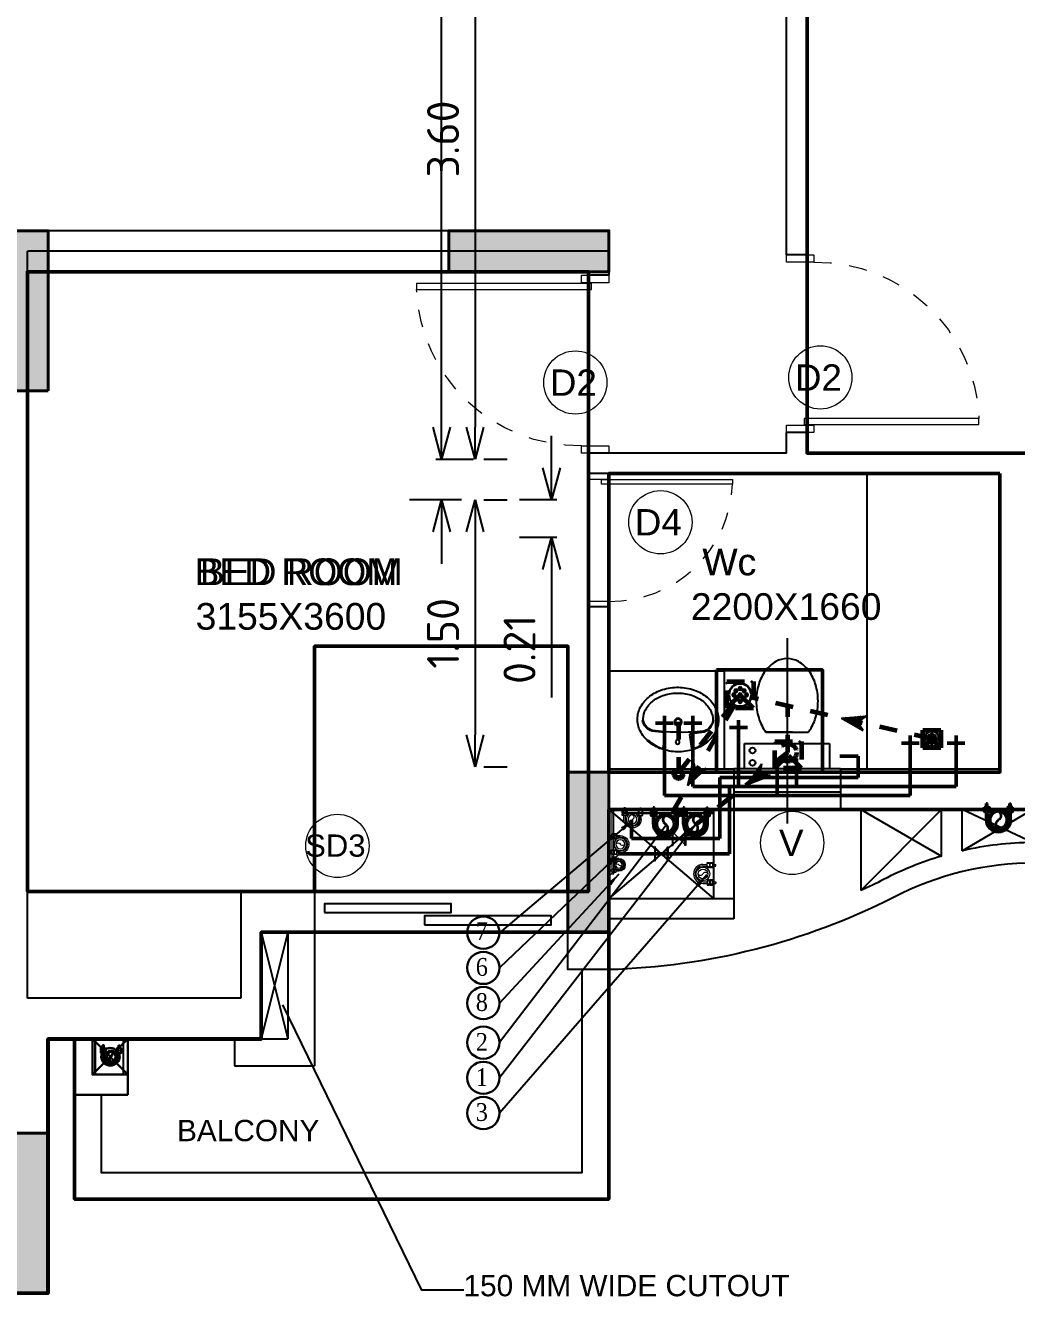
# Model space of a CAD drawing. Header units: inches. Extents: x 0 to 429, y 0 to 146.
# Drawn here: x 191.79 to 197.36, y 98.09 to 105.24 of the extents above; entities that cross this region are included whole.
import ezdxf
from ezdxf.enums import TextEntityAlignment as Align

# ---------------------------------------------------------------- set-up
doc = ezdxf.new("R2010")
doc.units = ezdxf.units.IN
doc.header["$MEASUREMENT"] = 0
doc.linetypes.add('Xr-4BHK-A-B-Ground-Sub$0$HIDDEN', pattern=[0.375, 0.25, -0.125])
doc.layers.get('DEFPOINTS').update_dxf_attribs({"lineweight": 18})
for name, color, linetype, lineweight in [('FLOOR-GROUND', 7, 'Continuous', 50), ('XR-4BHK-A-B-GROUND-SUB$0$1PL-SHAFT-PIPE-TEXT-50', 213, 'Continuous', 30), ('XR-4BHK-A-B-GROUND-SUB$0$CUTOUT', 6, 'Continuous', 30), ('XR-4BHK-A-B-GROUND-SUB$0$DOOR', 34, 'Continuous', 20), ('XR-4BHK-A-B-GROUND-SUB$0$PIPE', 30, 'Continuous', 30), ('XR-4BHK-A-B-GROUND-SUB$0$TOWER-COL', 1, 'Continuous', 40), ('XR-4BHK-A-B-GROUND-SUB$0$TOWER-COL-HATCH', 9, 'Continuous', 5), ('XR-4BHK-A-B-GROUND-SUB$0$WALL', 7, 'Continuous', 30)]:
    doc.layers.add(name, color=color, linetype=linetype, lineweight=lineweight)
doc.layers.add('XR-4BHK-A-B-GROUND-SUB$0$1PL-SHAFT-PIPE', color=7, linetype='Continuous')
doc.layers.add('XR-4BHK-A-B-GROUND-SUB$0$ELE', color=4, linetype='Continuous')
for name, color, linetype, lineweight, true_color in [('XR-4BHK-A-B-GROUND-SUB$0$SEWERARE LINE', 7, 'Continuous', 35, 0xca2d12), ('XR-4BHK-A-B-GROUND-SUB$0$STROM WATER', 7, 'Continuous', 25, 0x00001a), ('XR-4BHK-A-B-GROUND-SUB$0$WATER SUPPLAY', 7, 'Continuous', 0, 0x00f000)]:
    doc.layers.add(name, color=color, linetype=linetype, lineweight=lineweight, true_color=true_color)
doc.styles.add('Sanvi Common', font='isocpeur.ttf')
doc.styles.add('Xr-4BHK-A-B-Ground-Sub$0$$0$DIM', font='arial.ttf', dxfattribs={"height": 4})
doc.styles.add('Xr-4BHK-A-B-Ground-Sub$0$$1$Standard', font='arial.ttf')
doc.styles.add('Xr-4BHK-A-B-Ground-Sub$0$DIM', font='arial.ttf')
doc.styles.add('Xr-4BHK-A-B-Ground-Sub$0$Standard', font='ARIALN.TTF')
doc.styles.add('Xr-4BHK-A-B-Ground-Sub$0$TIMES-ROMAN', font='times.ttf', dxfattribs={"width": 0.9})
doc.styles.add('Xr-4BHK-A-B-Typical-Sub$0$DIM', font='arial.ttf')
doc.dimstyles.new('Sanvi Common', dxfattribs={"dimtxt": 0.18, "dimasz": 0.18, "dimexe": 0.18, "dimexo": 0.0625, "dimgap": 0.09, "dimtad": 1, "dimzin": 0, "dimdsep": 46, "dimtxsty": 'Sanvi Common', "dimblk": 'OPEN30', "dimcen": 0.09, "dimclrd": 68, "dimclre": 68, "dimclrt": 40, "dimadec": 0, "dimazin": 0, "dimtfac": 1, "dimtofl": 0, "dimtmove": 0, "dimatfit": 3, "dimldrblk": 'OPEN30', "dimfxl": 1, "dimtolj": 1, "dimtzin": 0, "dimarcsym": 0})
doc.dimstyles.new('Xr-4BHK-A-B-Ground-Sub$0$DIM 75', dxfattribs={"dimtxt": 75, "dimasz": 75, "dimexe": 0.18, "dimexo": 0.0625, "dimgap": 0.09, "dimtad": 0, "dimtih": 1, "dimtoh": 1, "dimdec": 0, "dimzin": 0, "dimdsep": 46, "dimtxsty": 'Xr-4BHK-A-B-Ground-Sub$0$Standard', "dimcen": 0.09, "dimclrd": 256, "dimclre": 256, "dimclrt": 256, "dimadec": 0, "dimazin": 0, "dimtfac": 1, "dimtdec": 0, "dimtofl": 0, "dimtmove": 0, "dimatfit": 3, "dimfxl": 1, "dimtolj": 1, "dimtzin": 0, "dimarcsym": 0})

# ---------------------------------------------------------------- blocks, each defined once
blk = doc.blocks.new('Xr-4BHK-A-B-Ground-Sub$0$basin6')
blk.add_lwpolyline([(285.3, -227.3, 0.120605), (264.9, -143.3, 0.10507), (202.2, -66.9, 0.088649), (112.5, -18.2, 0.079738), (0.8, 0, 0.079738), (-111, -17.7, 0.088649), (-200.9, -65.9, 0.10507), (-264, -142.1, 0.120605), (-284.7, -226.1, 0.120605), (-264.3, -310.1, 0.10507), (-201.6, -386.5, 0.088649), (-112, -435.2, 0.079738), (-0.2, -453.4, 0.079738), (111.6, -435.7, 0.088649), (201.5, -387.5, 0.10507), (264.5, -311.3, 0.120605)], format="xyb", close=True)
for points in [[(-209.7, -80, -0.016805), (-197.8, -69.9, -0.092161), (-106, -21.4, -0.435128), (-99.7, -24.7), (-85.2, -123.6, -0.44775), (-92.4, -133.7, 0.015365), (-179.5, -141.3, 0.272514), (-249.3, -215.6, 0.272514)], [(210.3, -80, 0.016805), (198.4, -69.9, 0.092161), (106.6, -21.4, 0.435128), (100.3, -24.7), (85.8, -123.6, 0.396344), (97.2, -134.7, -0.011856), (170.2, -140.3, -0.340407), (250.3, -226.8)], [(-244.4, -216.7, 0.017243), (-244.7, -226.1, 0.120605), (-228.8, -291.7, 0.10507), (-176.6, -355.3, 0.088649), (-99.4, -397.2, 0.079738), (-0.1, -413.4, 0.079738), (99.2, -397.7, 0.088649), (176.6, -356.1, 0.10507), (229.1, -292.7, 0.120605), (245.3, -227.3, 0.120605)]]:
    blk.add_lwpolyline(points, format="xyb")
for centre, radius in [((0.3, -69.2), 14.5), ((1.4, -209.2), 26.4), ((1.4, -209.2), 21)]:
    blk.add_circle(centre, radius)
for centre, radius, start, end in [((-151.3, -237.7), 95.4, 106.29531, 167.27029), ((-3.5, -1750.2), 1613.5, 84.2769, 96.21233), ((155.4, -234.9), 90.2, 4.87746, 88.71858)]:
    blk.add_arc(centre, radius, start, end)
blk = doc.blocks.new('Xr-4BHK-A-B-Ground-Sub$0$1111')
for p, q in [((-6719.3, 24832.2), (-6719.3, 24832.2)), ((-6770.3, 24610.7), (-7008.8, 24610.7)), ((-6918.9, 24610.7), (-6770.3, 24610.7)), ((-7128.5, 24545.5), (-7128.5, 24404.3)), ((-6650.6, 24545.5), (-7128.5, 24545.5)), ((-6650.6, 24404.3), (-6650.6, 24545.5)), ((-7128.5, 24404.3), (-6650.6, 24404.3)), ((-6849.6, 24404.3), (-6849.6, 24404.3)), ((-6703, 24404.3), (-6703, 24404.3))]:
    blk.add_line(p, q)
at = {"extrusion": (0, 0, -1)}
for centre, major_axis, ratio, start_param, end_param in [((-6889.6, 24895.3), (90.6, 90.6), 1, -1.303122, -0.785398), ((-6889.6, 24895.3), (-90.6, 90.6), 1, 0.785398, 1.303122), ((-6811.4, 24807.2), (175.8, 175.8), 1, 4.219591, 4.555787), ((-6859.2, 24842), (-134, 134), 1, 6.126583, 6.550859), ((-6919.9, 24842), (134, 134), 1, -0.267674, 0.156602), ((-6967.7, 24807.2), (-175.8, 175.8), 1, 1.727398, 2.063595), ((-6735.9, 24784.5), (231.5, 231.5), 1, 3.926991, 4.219591), ((-7043.2, 24784.5), (231.5, 231.5), 1, 0.492798, 0.785398), ((-6735.9, 24784.5), (-231.5, 231.5), 1, 5.205187, 5.497787), ((-7043.2, 24784.5), (231.5, 231.5), 1, 0.785398, 1.077998), ((-6811.4, 24761.7), (-175.8, 175.8), 1, 4.868991, 5.205187), ((-6967.7, 24761.7), (-231.2, 91.4), 0.988951, 3.056609, 3.421062), ((-6859.2, 24726.9), (-134, 134), 1, 4.837165, 4.868991), ((-6694.7, 24507), (-11.5, 11.5), 1, 3.141593, 9.424778), ((-6694.7, 24437.2), (11.5, 11.5), 1, 1.570796326805002, 7.853981633984588)]:
    blk.add_ellipse(centre, major_axis=major_axis, ratio=ratio, start_param=start_param, end_param=end_param, dxfattribs=at)
blk = doc.blocks.new('Xr-4BHK-A-B-Ground-Sub$0$d-750')
at = {"layer": 'XR-4BHK-A-B-GROUND-SUB$0$DOOR'}
for p, q in [((0, 718.7), (0, 750)), ((0, 750), (115, 750)), ((115, 718.7), (0, 718.7)), ((115, 750), (115, 718.7)), ((0, 0), (0, 31.2)), ((0, 31.2), (115, 31.2)), ((115, 31.2), (115, 0)), ((115, 0), (0, 0))]:
    blk.add_line(p, q, dxfattribs=at)
blk.add_lwpolyline([(73.9, 34.2), (811.3, 34.2), (811.3, 59.2), (73.9, 59.2)], close=True, dxfattribs=at)
at = {"layer": 'XR-4BHK-A-B-GROUND-SUB$0$DOOR', "color": 8, "linetype": 'Xr-4BHK-A-B-Ground-Sub$0$HIDDEN', "extrusion": (0, 0, -1)}
blk.add_ellipse((125, 31.2), major_axis=(218.4, 652.1), ratio=0.99874, start_param=-0.33813, end_param=1.207251, dxfattribs=at)
blk = doc.blocks.new('Xr-4BHK-A-B-Ground-Sub$0$RWP')
at = {"layer": 'XR-4BHK-A-B-GROUND-SUB$0$CUTOUT'}
for p, q in [((0, 200), (200, 0)), ((200, 200), (0, 0))]:
    blk.add_line(p, q, dxfattribs=at)
blk.add_lwpolyline([(0, 0), (200, 0), (200, 200), (0, 200)], close=True, dxfattribs=at)
at = {"layer": 'XR-4BHK-A-B-GROUND-SUB$0$ELE'}
for p, q in [((0, 200), (0, 0)), ((25, 200), (25, 0))]:
    blk.add_line(p, q, dxfattribs=at)
at = {"layer": 'XR-4BHK-A-B-GROUND-SUB$0$PIPE'}
blk.add_circle((100, 100), 50, dxfattribs=at)
at = {"layer": 'XR-4BHK-A-B-GROUND-SUB$0$WALL'}
for p, q in [((0, 315), (300.3, 315)), ((0, 200), (0, 315)), ((300.3, 0), (300.3, 315)), ((0, 200), (185.3, 200)), ((185.3, 0), (185.3, 200))]:
    blk.add_line(p, q, dxfattribs=at)
blk = doc.blocks.new('Xr-4BHK-A-B-Ground-Sub$0$REV.CO.')
at = {"layer": 'XR-4BHK-A-B-GROUND-SUB$0$TOWER-COL-HATCH'}
for points in [[(451646.1, 19799.7), (451416.1, 19799.7), (451416.1, 20700.2), (451646.1, 20700.2)], [(454801.1, 18669.7), (454571.1, 18669.7), (454571.1, 17769.2), (454801.1, 17769.2)], [(451646.1, 14725.2), (451416.1, 14725.2), (451416.1, 15625.7), (451646.1, 15625.7)], [(454801.1, 14955.2), (454801.1, 14725.2), (453900.6, 14725.2), (453900.6, 14955.2)]]:
    blk.add_hatch(color=256, dxfattribs=at).paths.add_polyline_path(points)
at = {"layer": 'XR-4BHK-A-B-GROUND-SUB$0$TOWER-COL'}
for points in [[(451646.1, 20700.2), (451416.1, 20700.2), (451416.1, 19799.7), (451646.1, 19799.7)], [(454801.1, 18669.7), (454571.1, 18669.7), (454571.1, 17769.2), (454801.1, 17769.2)], [(451646.1, 15625.7), (451416.1, 15625.7), (451416.1, 14725.2), (451646.1, 14725.2)], [(453900.6, 14955.2), (453900.6, 14725.2), (454801.1, 14725.2), (454801.1, 14955.2)]]:
    blk.add_lwpolyline(points, close=True, dxfattribs=at)
blk = doc.blocks.new('Xr-4BHK-A-B-Ground-Sub$0$$0$DOOR NO')
at = {"lineweight": 0}
blk.add_circle((0, 0), 10, dxfattribs=at)
at = {"style": 'Xr-4BHK-A-B-Ground-Sub$0$$0$DIM'}
blk.add_attdef('X1', text='', height=9, dxfattribs=at).set_placement((0, 0), align=Align.MIDDLE_CENTER)
blk = doc.blocks.new('_Open30')
at = {"color": 0, "linetype": 'ByBlock', "lineweight": -2}
for p, q in [((-1, 0.268), (0, 0)), ((0, 0), (-1, -0.268)), ((0, 0), (-1, 0))]:
    blk.add_line(p, q, dxfattribs=at)
blk = doc.blocks.new('*D129')
at = {"color": 68, "lineweight": -2, "transparency": 16777216}
for p, q in [((194.3665, 106.4015), (194.4975, 106.4015)), ((194.3175, 106.2215), (194.3175, 102.9815)), ((194.3665, 102.8015), (194.4975, 102.8015))]:
    blk.add_line(p, q, dxfattribs=at)
at = {"layer": 'DEFPOINTS', "color": 0, "transparency": 16777216}
for p in [(194.304, 106.4015), (194.304, 102.8015), (194.3175, 102.8015)]:
    blk.add_point(p, dxfattribs=at)
at = {"color": 68, "lineweight": -2, "transparency": 16777216, "xscale": 0.18, "yscale": 0.18, "zscale": 0.18}
for p, rotation in [((194.3175, 106.4015), 90), ((194.3175, 102.8015), 270)]:
    blk.add_blockref('_Open30', p, dxfattribs=dict(at, rotation=rotation))
at = {"color": 40, "transparency": 16777216, "insert": (194.1375, 104.6015), "char_height": 0.18, "attachment_point": 5, "rotation": 90, "style": 'Sanvi Common'}
blk.add_mtext('\\A1;3.60', dxfattribs=at)
blk = doc.blocks.new('*D130')
at = {"color": 68, "lineweight": -2, "transparency": 16777216}
for p, q in [((194.1295, 102.9815), (194.1295, 106.3295)), ((194.0977, 102.8015), (194.3095, 102.8015)), ((194.2415, 102.5715), (193.9495, 102.5715)), ((194.1295, 102.3915), (194.1295, 102.2115))]:
    blk.add_line(p, q, dxfattribs=at)
at = {"layer": 'DEFPOINTS', "color": 0, "transparency": 16777216}
for p in [(194.0352, 102.8015), (194.1295, 102.5715), (194.304, 102.5715)]:
    blk.add_point(p, dxfattribs=at)
at = {"color": 68, "lineweight": -2, "transparency": 16777216, "xscale": 0.18, "yscale": 0.18, "zscale": 0.18}
for p, rotation in [((194.1295, 102.8015), 270), ((194.1295, 102.5715), 90)]:
    blk.add_blockref('_Open30', p, dxfattribs=dict(at, rotation=rotation))
at = {"color": 40, "transparency": 16777216, "insert": (193.9495, 106.0415), "char_height": 0.18, "attachment_point": 5, "rotation": 90, "style": 'Sanvi Common'}
blk.add_mtext('\\A1;0.23', dxfattribs=at)
blk = doc.blocks.new('*D131')
at = {"color": 68, "lineweight": -2, "transparency": 16777216}
for p, q in [((194.3665, 102.5715), (194.4975, 102.5715)), ((194.3175, 102.3915), (194.3175, 101.2514)), ((194.3665, 101.0714), (194.4975, 101.0714))]:
    blk.add_line(p, q, dxfattribs=at)
at = {"layer": 'DEFPOINTS', "color": 0, "transparency": 16777216}
for p in [(194.304, 102.5715), (194.304, 101.0714), (194.3175, 101.0714)]:
    blk.add_point(p, dxfattribs=at)
at = {"color": 68, "lineweight": -2, "transparency": 16777216, "xscale": 0.18, "yscale": 0.18, "zscale": 0.18}
for p, rotation in [((194.3175, 102.5715), 90), ((194.3175, 101.0714), 270)]:
    blk.add_blockref('_Open30', p, dxfattribs=dict(at, rotation=rotation))
at = {"color": 40, "transparency": 16777216, "insert": (194.1375, 101.8214), "char_height": 0.18, "attachment_point": 5, "rotation": 90, "style": 'Sanvi Common'}
blk.add_mtext('\\A1;1.50', dxfattribs=at)
blk = doc.blocks.new('*D68')
at = {"color": 68, "lineweight": -2, "transparency": 16777216}
for p, q in [((194.7475, 102.752), (194.7475, 102.932)), ((194.7778, 102.572), (194.5675, 102.572)), ((194.7778, 102.3614), (194.5675, 102.3614)), ((194.7475, 102.1814), (194.7475, 101.4614))]:
    blk.add_line(p, q, dxfattribs=at)
at = {"layer": 'DEFPOINTS', "color": 0, "transparency": 16777216}
for p in [(194.8403, 102.572), (194.7475, 102.3614), (194.8403, 102.3614)]:
    blk.add_point(p, dxfattribs=at)
at = {"color": 68, "lineweight": -2, "transparency": 16777216, "xscale": 0.18, "yscale": 0.18, "zscale": 0.18}
for p, rotation in [((194.7475, 102.572), 270), ((194.7475, 102.3614), 90)]:
    blk.add_blockref('_Open30', p, dxfattribs=dict(at, rotation=rotation))
at = {"color": 40, "transparency": 16777216, "insert": (194.5675, 101.7314), "char_height": 0.18, "attachment_point": 5, "rotation": 90, "style": 'Sanvi Common'}
blk.add_mtext('\\A1;0.21', dxfattribs=at)
blk = doc.blocks.new('Xr-4BHK-A-B-Ground-Sub$0$CI50')
at = {"ltscale": 100}
for p, q in [((-53.2, 2), (-53.2, 13.5)), ((-48.3, 35), (-48.3, 13.5)), ((-48.3, 2), (-48.3, -2)), ((-40.3, 35), (-40.3, 13.5)), ((-40.3, 2), (-40.3, -2)), ((-35.4, 2), (-35.4, 13.5)), ((35.4, 2), (35.4, 13.5)), ((40.3, 35), (40.3, 13.5)), ((40.3, 2), (40.3, -2)), ((48.3, 35), (48.3, 13.5)), ((48.3, 2), (48.3, -2)), ((53.2, 2), (53.2, 13.5)), ((-53.2, -13.5), (-53.2, -2)), ((-48.3, -13.5), (-48.3, -30.6)), ((-48.3, -14.8), (-48.3, -30.6)), ((-40.3, -30.6), (-48.3, -30.6)), ((-40.3, -13.5), (-40.3, -30.6)), ((-40.3, -14.8), (-40.3, -30.6)), ((-35.4, -13.5), (-35.4, -2)), ((35.4, -13.5), (35.4, -2)), ((40.3, -13.5), (40.3, -30.6)), ((40.3, -14.8), (40.3, -30.6)), ((40.3, -30.6), (48.3, -30.6)), ((48.3, -13.5), (48.3, -30.6)), ((48.3, -14.8), (48.3, -30.6)), ((53.2, -13.5), (53.2, -2))]:
    blk.add_line(p, q, dxfattribs=at)
for points in [[(-57.9, 2), (-30.9, 2), (-30.9, 13.5), (-57.9, 13.5)], [(57.9, 2), (30.9, 2), (30.9, 13.5), (57.9, 13.5)], [(-57.9, -13.5), (-30.9, -13.5), (-30.9, -2), (-57.9, -2)], [(57.9, -13.5), (30.9, -13.5), (30.9, -2), (57.9, -2)]]:
    blk.add_lwpolyline(points, close=True, dxfattribs=at)
for radius in [35, 25]:
    blk.add_circle((0, 35), radius, dxfattribs=at)
for centre, radius, start, end in [((0, 35), 48.3, 0, 180), ((0, 35), 40.3, 360, 180), ((6.9, 47.5), 14.3, 119.0199, 240.9801), ((-6.9, 22.5), 14.3, 299.0199, 60.9801)]:
    blk.add_arc(centre, radius, start, end, dxfattribs=at)
blk = doc.blocks.new('Xr-4BHK-A-B-Ground-Sub$0$CI100')
at = {"layer": 'XR-4BHK-A-B-GROUND-SUB$0$SEWERARE LINE', "ltscale": 100}
for p, q in [((-78.9, 0), (-78.9, 11.5)), ((-74, 60.7), (-74, 11.5)), ((-66, 60.7), (-66, 11.5)), ((-61.1, 0), (-61.1, 11.5)), ((61.1, 0), (61.1, 11.5)), ((66, 60.7), (66, 11.5)), ((74, 60.7), (74, 11.5)), ((78.9, 0), (78.9, 11.5)), ((-78.9, -15.5), (-78.9, -4)), ((-74, 0), (-74, -4)), ((-74, -15.5), (-74, -37.3)), ((-74, -16.8), (-74, -37.3)), ((-66, -37.3), (-74, -37.3)), ((-66, 0), (-66, -4)), ((-66, -15.5), (-66, -37.3)), ((-66, -16.8), (-66, -37.3)), ((-61.1, -15.5), (-61.1, -4)), ((61.1, -15.5), (61.1, -4)), ((66, 0), (66, -4)), ((66, -15.5), (66, -37.3)), ((66, -16.8), (66, -37.3)), ((66, -37.3), (74, -37.3)), ((74, 0), (74, -4)), ((74, -15.5), (74, -37.3)), ((74, -16.8), (74, -37.3)), ((78.9, -15.5), (78.9, -4))]:
    blk.add_line(p, q, dxfattribs=at)
for points in [[(-85.4, 0), (-54.6, 0), (-54.6, 11.5), (-85.4, 11.5)], [(85.4, 0), (54.6, 0), (54.6, 11.5), (85.4, 11.5)], [(-85.4, -15.5), (-54.6, -15.5), (-54.6, -4), (-85.4, -4)], [(85.4, -15.5), (54.6, -15.5), (54.6, -4), (85.4, -4)]]:
    blk.add_lwpolyline(points, close=True, dxfattribs=at)
for radius in [60.7, 50]:
    blk.add_circle((0, 60.7), radius, dxfattribs=at)
for centre, radius, start, end in [((0, 60.7), 74, 0, 180), ((0, 60.7), 66, 0, 180), ((13.9, 85.7), 28.6, 119.0199, 240.9801), ((-13.9, 35.7), 28.6, 299.0199, 60.9801)]:
    blk.add_arc(centre, radius, start, end, dxfattribs=at)
blk = doc.blocks.new('Xr-4BHK-A-B-Ground-Sub$0$A6')
at = {"linetype": 'Continuous', "lineweight": -3}
h = blk.add_hatch(dxfattribs=at)
h.set_pattern_fill('ANSI31', color=8, scale=51.850019, angle=269.98621, style=0)
h.set_pattern_definition([(314.9862146, (-3558.9815, 121585.5365), (4.58404006, 4.58183475), [])])
h.paths.add_polyline_path([(-42.5, 41.5), (0, 0), (-42.5, -41.5), (91.7, 0)])
for p, q in [((-42.5, 41.5), (0, 0)), ((91.7, 0), (-42.5, 41.5)), ((-42.5, -41.5), (0, 0)), ((0, 0), (91.7, 0)), ((91.7, 0), (-42.5, -41.5))]:
    blk.add_line(p, q, dxfattribs=at)
blk = doc.blocks.new('Xr-4BHK-A-B-Ground-Sub$0$FT 100')
at = {"linetype": 'Continuous'}
blk.add_ellipse((0, 0), major_axis=(63.4, -2.9), ratio=1, start_param=0.046079, end_param=6.329264, dxfattribs=at)
for centre in [(-36.7, 0), (-23.3, 23.3), (0, 35.4), (0, 0), (23.3, 23.3), (36.7, 0), (-23.3, -23.3), (0, -35.4), (23.3, -23.3)]:
    blk.add_ellipse(centre, major_axis=(7.97, 0), ratio=1)
blk = doc.blocks.new('Xr-4BHK-A-B-Ground-Sub$0$P-VALVE')
at = {"linetype": 'Continuous'}
for p, q in [((-19.7, 19), (19.7, 19)), ((-19.7, 16.4), (-19.7, 19)), ((19.7, 16.4), (-19.7, 16.4)), ((-17, -16.4), (17, 16.4)), ((-17, 16.4), (17, -16.4)), ((19.7, 19), (19.7, 16.4)), ((19.7, -16.4), (-19.7, -16.4)), ((-19.7, -16.4), (-19.7, -19)), ((-19.7, -19), (19.7, -19)), ((19.7, -19), (19.7, -16.4))]:
    blk.add_line(p, q, dxfattribs=at)
blk = doc.blocks.new('Xr-4BHK-A-B-Ground-Sub$0$A$C14D55273')
at = {"layer": 'XR-4BHK-A-B-GROUND-SUB$0$WATER SUPPLAY', "lineweight": 50}
for p, q in [((7611.1, -2471.7), (8238.6, -2471.7)), ((8238.6, -2471.7), (8238.6, -2849.5)), ((7688.2, -2661.7), (7688.2, -2556.9)), ((7688.2, -2556.9), (8183.5, -2556.9)), ((8183.5, -2556.9), (8183.5, -2899.5)), ((9255.8, -2799.5), (7872.3, -2799.5)), ((7872.3, -3248.1), (7872.3, -2799.5)), ((9513.3, -2849.5), (8032.1, -2849.5)), ((8032.1, -3248.1), (8032.1, -2849.5)), ((8289.3, -3223.5), (8289.3, -2849.5)), ((8506.4, -3006.4), (8506.4, -2799.5)), ((8616, -3006.4), (8616, -2849.5)), ((9255.8, -3136.8), (9255.8, -2799.5)), ((9513.3, -3136.8), (9513.3, -2849.5)), ((8963.2, -2899.5), (8183.5, -2899.5)), ((8963.2, -2899.5), (8963.2, -3020.1)), ((8963.2, -3020.1), (8858.5, -3020.1)), ((9205.8, -3094.3), (9305.8, -3094.3)), ((9463.3, -3094.3), (9563.3, -3094.3)), ((7822.3, -3205.6), (7922.3, -3205.6)), ((7982.1, -3205.6), (8082.1, -3205.6)), ((8239.3, -3181), (8339.3, -3181))]:
    blk.add_line(p, q, dxfattribs=at)
at = {"layer": 'XR-4BHK-A-B-GROUND-SUB$0$WATER SUPPLAY', "lineweight": 50, "xscale": 2.000000000000041, "yscale": 2.000000000000041, "zscale": 2.000000000000041, "rotation": 90.00001157763748}
for p in [(7855.2, -2471.7), (7955, -2556.9)]:
    blk.add_blockref('Xr-4BHK-A-B-Ground-Sub$0$P-VALVE', p, dxfattribs=at)
blk = doc.blocks.new('Xr-4BHK-A-B-Ground-Sub$0$A$C2521575D')
at = {"layer": 'XR-4BHK-A-B-GROUND-SUB$0$1PL-SHAFT-PIPE-TEXT-50'}
for centre in [(7637.8, 1847.1), (7637.8, 1649.1), (7637.8, 1451.1), (7637.8, 1228.8), (7637.8, 1030.9), (7637.8, 832.9)]:
    blk.add_circle(centre, 90.6, dxfattribs=at)
at = {"layer": 'XR-4BHK-A-B-GROUND-SUB$0$SEWERARE LINE', "linetype": 'Xr-4BHK-A-B-Ground-Sub$0$HIDDEN', "lineweight": 60, "ltscale": 200}
for p, q in [((9006.9, 3108.9), (9156.9, 3258.9)), ((9156.9, 3108.9), (9006.9, 3258.9)), ((10160.6, 2936.9), (9143.8, 3169.7)), ((9050.1, 3128.9), (8661.9, 2457.5)), ((8736.5, 2744.2, 0), (9042.8, 3133.9, 0)), ((9349.9, 2860.2, 0), (9349.9, 3127.6, 0)), ((8736.5, 3033.7), (8736.5, 2749.7, 0)), ((10110.6, 2886.9), (10210.6, 2986.9)), ((10210.6, 2886.9), (10110.6, 2986.9)), ((9349.9, 2860.2, 0), (8834.4, 2456)), ((9276.6, 2771.7), (9426.6, 2921.7)), ((9426.6, 2771.7), (9276.6, 2921.7))]:
    blk.add_line(p, q, dxfattribs=at)
for points in [[(9006.9, 3258.9), (9156.9, 3258.9), (9156.9, 3108.9), (9006.9, 3108.9)], [(10110.6, 2986.9), (10210.6, 2986.9), (10210.6, 2886.9), (10110.6, 2886.9)], [(9276.6, 2921.7), (9426.6, 2921.7), (9426.6, 2771.7), (9276.6, 2771.7)]]:
    blk.add_lwpolyline(points, close=True, dxfattribs=at)
blk.add_circle((9349.9, 2860.2), 50, dxfattribs=at)
for centre, radius, start, end in [((8736.5, 2744.2, 0), 30, 146.44269, 33.55731), ((8736.5, 2749.7, 0), 27.3, 156.0932, 23.9068)]:
    blk.add_arc(centre, radius, start, end, dxfattribs=at)
at = {"layer": 'XR-4BHK-A-B-GROUND-SUB$0$WATER SUPPLAY'}
for p, q in [((8360.9, 2542.2), (8360.9, 2177.1)), ((8934.6, 2521.2, 0), (8435.3, 2521.2))]:
    blk.add_line(p, q, dxfattribs=at)
blk.add_lwpolyline([(8347, 2542.2), (8347, 2177.1), (8372, 2177.1), (8372, 2542.2)], close=True, dxfattribs=at)
at = {"layer": 'XR-4BHK-A-B-GROUND-SUB$0$WATER SUPPLAY', "elevation": 0}
blk.add_lwpolyline([(8934.6, 2542.2), (8435.3, 2542.3), (8435.3, 2517.2), (8934.6, 2517.2)], close=True, dxfattribs=at)
at = {"layer": 'XR-4BHK-A-B-GROUND-SUB$0$1PL-SHAFT-PIPE', "yscale": 0.9404999999969732, "rotation": 180}
for p, xscale, zscale in [((8661.9, 2515.3), 0.9404999999969732, 0.9404999999969732), ((8831.2, 2515.3), 0.9404999999969732, 0.9404999999969732), ((10535.7, 2538.3), -0.9404999999969732, 0.9405)]:
    blk.add_blockref('Xr-4BHK-A-B-Ground-Sub$0$CI100', p, dxfattribs=dict(at, xscale=xscale, zscale=zscale))
at = {"layer": 'XR-4BHK-A-B-GROUND-SUB$0$SEWERARE LINE', "linetype": 'Xr-4BHK-A-B-Ground-Sub$0$HIDDEN', "lineweight": 60, "ltscale": 200, "xscale": -1, "rotation": 270}
blk.add_blockref('Xr-4BHK-A-B-Ground-Sub$0$FT 100', (9081.9, 3183.9), dxfattribs=at)
at = {"layer": 'XR-4BHK-A-B-GROUND-SUB$0$SEWERARE LINE', "linetype": 'Xr-4BHK-A-B-Ground-Sub$0$HIDDEN', "lineweight": 60, "ltscale": 200, "extrusion": (3.61004e-09, 1.60894e-08, 1), "xscale": -1, "rotation": 347.3401290847203}
blk.add_blockref('Xr-4BHK-A-B-Ground-Sub$0$A6', (9741.7, 3033.3, 0), dxfattribs=at)
at = {"layer": 'XR-4BHK-A-B-GROUND-SUB$0$SEWERARE LINE', "linetype": 'Xr-4BHK-A-B-Ground-Sub$0$HIDDEN', "lineweight": 60, "ltscale": 200, "xscale": -0.6666666666715173, "yscale": 0.6666666666715173, "zscale": 0.6666666666666666, "rotation": 270}
blk.add_blockref('Xr-4BHK-A-B-Ground-Sub$0$FT 100', (10160.6, 2936.9), dxfattribs=at)
at = {"layer": 'XR-4BHK-A-B-GROUND-SUB$0$SEWERARE LINE', "linetype": 'Xr-4BHK-A-B-Ground-Sub$0$HIDDEN', "lineweight": 60, "ltscale": 200, "extrusion": (-1.42688e-08, 8.26458e-09, 1), "xscale": -0.9999999999999989, "rotation": 59.90662083317526}
blk.add_blockref('Xr-4BHK-A-B-Ground-Sub$0$A6', (8833.5, 2754.2, 0), dxfattribs=at)
at = {"layer": 'XR-4BHK-A-B-GROUND-SUB$0$SEWERARE LINE', "linetype": 'Xr-4BHK-A-B-Ground-Sub$0$HIDDEN', "lineweight": 60, "ltscale": 200, "extrusion": (-1.01856e-08, 1.29675e-08, 1), "xscale": -1, "rotation": 38.13488623153825}
blk.add_blockref('Xr-4BHK-A-B-Ground-Sub$0$A6', (9193.9, 2737.9, 0), dxfattribs=at)
at = {"layer": 'XR-4BHK-A-B-GROUND-SUB$0$STROM WATER', "xscale": -1, "rotation": 180}
blk.add_blockref('Xr-4BHK-A-B-Ground-Sub$0$CI50', (5544.5, 1184.7), dxfattribs=at)
at = {"layer": 'XR-4BHK-A-B-GROUND-SUB$0$WATER SUPPLAY', "xscale": -1}
for name, p, rotation in [('Xr-4BHK-A-B-Ground-Sub$0$A$C14D55273', (783.9, -180.6), 180), ('Xr-4BHK-A-B-Ground-Sub$0$CI50', (8476.9, 2519.2), 180), ('Xr-4BHK-A-B-Ground-Sub$0$CI50', (8373.1, 2344.3), 270)]:
    blk.add_blockref(name, p, dxfattribs=dict(at, rotation=rotation))
at = {"layer": 'XR-4BHK-A-B-GROUND-SUB$0$WATER SUPPLAY'}
for p, xscale, yscale, zscale, rotation in [((8373.5, 2228.4), -0.75, 0.75, 0.75, 270), ((8911.7, 2177.7), 1.099999999976717, 1.099999999976717, 1.099999999976717, 90)]:
    blk.add_blockref('Xr-4BHK-A-B-Ground-Sub$0$CI50', p, dxfattribs=dict(at, xscale=xscale, yscale=yscale, zscale=zscale, rotation=rotation))
at = {"layer": 'XR-4BHK-A-B-GROUND-SUB$0$1PL-SHAFT-PIPE-TEXT-50', "style": 'Xr-4BHK-A-B-Ground-Sub$0$TIMES-ROMAN', "width": 0.9}
for s, p in [('7', (7629.3, 1805)), ('6', (7629.3, 1604.7)), ('8', (7629.3, 1406.7)), ('2', (7629.3, 1182.7)), ('1', (7629.3, 984.7)), ('3', (7629.3, 788.5))]:
    blk.add_text(s, height=100, rotation=359.99997, dxfattribs=at).set_placement(p, align=Align.CENTER)
at = {"layer": 'XR-4BHK-A-B-GROUND-SUB$0$1PL-SHAFT-PIPE-TEXT-50'}
for points in [[(8476.9, 2478.7), (7728.5, 1847.1)], [(8831.2, 2452.8), (7728.5, 1030.9)], [(8665.8, 2451), (7728.5, 1228.8)], [(8400.7, 2288.8), (7728.5, 1649.1)], [(8399.8, 2176.5), (7728.5, 1451.1)], [(8894.2, 2172.2), (7728.5, 832.9)]]:
    blk.add_leader(points, dimstyle='Xr-4BHK-A-B-Ground-Sub$0$DIM 75', dxfattribs=at)

msp = doc.modelspace()

# ---------------------------------------------------------------- linework, layer by layer
for p, q in [((196.0703, 103.9502), (196.0703, 107.9877)), ((196.1853, 103.9502), (196.1853, 106.8552)), ((195.0703, 104.0852), (191.6853, 104.0852)), ((195.0703, 103.9702), (195.0703, 104.0852)), ((191.8003, 99.7702), (191.8003, 103.9702)), ((195.0703, 103.9702), (191.8003, 103.9702)), ((196.1853, 103.9502), (196.0703, 103.9502)), ((194.9553, 103.835), (194.9553, 103.855)), ((195.0703, 103.835), (194.9553, 103.835)), ((195.0703, 103.855), (195.0703, 103.835)), ((196.1853, 102.9502), (196.0703, 102.9502)), ((196.0703, 102.8352), (196.0703, 102.9502)), ((196.1853, 102.8352), (196.1853, 102.9502)), ((194.9549, 102.8352), (194.9549, 102.7202)), ((196.0703, 102.8352), (194.9549, 102.8352)), ((197.3853, 102.8352), (196.1853, 102.8352)), ((197.2703, 102.7202), (194.9549, 102.7202)), ((195.0699, 101.9701), (195.0699, 102.7202)), ((196.5232, 101.0602), (196.5232, 102.7202)), ((197.2703, 102.7202), (197.2703, 101.0602)), ((195.0703, 101.9702), (194.9553, 101.9702)), ((194.9553, 101.9702), (194.9553, 100.8302)), ((195.0703, 101.9702), (195.0703, 101.0602)), ((196.0732, 101.7942), (196.0732, 100.7528)), ((195.0703, 101.6102), (195.7203, 101.6102)), ((195.7203, 101.0602), (195.7203, 101.6102)), ((196.7678, 101.0602), (196.7678, 101.2295)), ((197.0253, 101.0602), (197.0253, 101.2295)), ((196.7208, 101.205), (196.8147, 101.205)), ((197.0722, 101.205), (196.9783, 101.205)), ((195.0703, 101.0602), (195.7732, 101.0602)), ((196.3732, 101.0602), (195.7732, 101.0602)), ((195.7732, 101.0602), (195.7732, 100.8302)), ((196.3732, 101.0602), (196.3732, 100.8302)), ((196.3732, 101.0602), (197.2703, 101.0602)), ((196.3732, 100.9602), (195.7732, 100.9602)), ((195.7732, 100.9302), (196.3732, 100.9302)), ((195.0703, 100.8302), (195.7732, 100.8302)), ((195.0703, 100.8302), (195.0703, 100.3304)), ((195.6582, 100.8302), (195.0703, 100.3304)), ((195.0703, 100.8302), (195.6582, 100.3304)), ((195.6582, 100.8302), (195.6582, 100.3304)), ((195.7732, 100.8302), (196.3732, 100.8302)), ((195.7732, 100.8302), (195.7732, 100.3304)), ((196.3732, 100.8302), (198.1382, 100.8302)), ((196.4882, 100.8302), (196.4882, 100.3754)), ((196.9423, 100.8302), (196.4882, 100.3754)), ((196.4882, 100.8302), (196.9423, 100.5689)), ((196.9423, 100.5689), (196.9423, 100.8302)), ((197.0573, 100.599), (197.0573, 100.8302)), ((197.0573, 100.599), (197.454, 100.8302)), ((197.454, 100.6451), (197.0573, 100.8302)), ((193.0003, 100.3702), (191.7999, 100.3702)), ((193.0003, 100.3702), (193.0003, 99.7702)), ((193.4153, 100.3702), (193.0003, 100.3702)), ((194.8403, 100.3702), (193.4153, 100.3702)), ((193.4153, 100.3702), (193.4153, 100.1407)), ((195.0703, 100.3304), (195.7732, 100.3304)), ((195.7732, 100.3304), (195.7732, 100.2154)), ((193.1153, 100.1407), (193.4153, 100.1407)), ((193.1153, 100.1407), (193.1153, 99.5402)), ((193.1153, 100.1407), (193.2653, 99.5402)), ((193.2653, 100.1407), (193.1153, 99.5402)), ((193.2653, 100.1407), (193.2653, 99.5402)), ((193.4153, 100.1407), (194.8403, 100.1407)), ((193.4153, 100.1407), (193.4153, 99.3902)), ((193.0003, 99.7702), (191.8003, 99.7702)), ((192.0649, 99.5402), (191.9149, 99.5402)), ((191.9153, 98.1102), (191.9153, 99.5402)), ((193.1153, 99.5402), (192.1799, 99.5402)), ((192.9653, 99.5402), (192.9653, 99.3902)), ((193.1153, 99.5402), (193.2653, 99.5402)), ((192.9653, 99.3902), (193.4153, 99.3902)), ((189.6157, 98.1102), (191.9153, 98.1102))]:
    msp.add_line(p, q)
for points in [[(197.454, 100.6451, 0.054211), (197.0573, 100.599)], [(199.8653, 100.2154), (199.8653, 99.9302, -0.111051), (198.2669, 100.3348, 0.244497), (196.6686, 100.3348, -0.111051), (195.0703, 99.9302, 74.791831)], [(196.9423, 100.5689, 0.047733), (196.6161, 100.4371, -0.009749), (196.4882, 100.3754)]]:
    msp.add_lwpolyline(points, format="xyb")
for points in [[(193.4706, 100.2509), (194.1831, 100.2509), (194.1831, 100.3011), (193.4706, 100.3011)], [(194.0326, 100.1829), (194.7451, 100.1829), (194.7451, 100.2332), (194.0326, 100.2332)]]:
    msp.add_lwpolyline(points, close=True)
for points in [[(195.7732, 100.2154), (195.0703, 100.2154), (195.0703, 99.9302), (194.8403, 99.9302), (194.8403, 100.1407)], [(192.0649, 99.2255), (192.0649, 98.6402), (195.0699, 98.6402), (195.0703, 99.9302)], [(192.2149, 99.2255), (192.2149, 98.7902), (194.9199, 98.7902), (194.9203, 99.9302)]]:
    msp.add_lwpolyline(points)
at = {"color": 4}
msp.add_lwpolyline([(194.2544, 98.1271), (194.019, 98.1271), (193.2365, 99.7316)], dxfattribs=at)
at = {"layer": 'FLOOR-GROUND', "color": 26}
for p, q in [((196.1853, 103.9085), (196.1853, 102.9918)), ((194.9549, 102.8767), (194.9549, 103.7933))]:
    msp.add_line(p, q, dxfattribs=at)
at = {"layer": 'FLOOR-GROUND', "color": 246}
msp.add_line((195.0703, 101.9015), (195.0703, 102.6516), dxfattribs=at)
at = {"layer": 'FLOOR-GROUND', "color": 230}
msp.add_lwpolyline([(189.8803, 112.8249), (194.5199, 112.8249), (194.5199, 113.1449), (199.1453, 113.1449), (199.1453, 111.5904), (198.1353, 111.59), (198.1353, 110.0279), (199.0353, 110.0279), (199.8652, 110.0388), (199.8653, 107.085), (200.4653, 107.085), (200.4653, 105.39), (199.8653, 105.39), (199.8653, 100.83), (195.0703, 100.8299), (195.0703, 100.1405), (193.1153, 100.1405), (193.1153, 99.54), (191.9153, 99.54), (191.9153, 98.11), (187.5103, 98.11)], dxfattribs=at)
at = {"layer": 'FLOOR-GROUND', "color": 150}
for points in [[(199.6353, 102.8352), (196.1853, 102.8352), (196.1853, 106.8552), (199.6353, 106.8552)], [(191.7999, 100.3702), (194.9549, 100.3702), (194.9549, 103.8552), (191.7999, 103.8552)]]:
    msp.add_lwpolyline(points, close=True, dxfattribs=at)
at = {"layer": 'FLOOR-GROUND', "color": 181}
msp.add_lwpolyline([(187.5103, 98.1102), (191.9149, 98.1102), (191.9149, 99.5402), (193.1153, 99.5402), (193.1153, 100.1407), (195.0703, 100.1407), (195.0703, 100.8302), (199.8653, 100.8302), (199.8653, 105.3902)], dxfattribs=at)
at = {"layer": 'FLOOR-GROUND', "color": 81}
msp.add_lwpolyline([(197.2703, 102.7201), (195.0703, 102.7201), (195.0703, 101.0412), (197.2703, 101.0412)], close=True, dxfattribs=at)
at = {"layer": 'FLOOR-GROUND', "color": 103}
msp.add_lwpolyline([(194.8403, 100.3702), (193.4153, 100.3702), (193.4153, 101.7493), (194.8403, 101.7493)], close=True, dxfattribs=at)
at = {"layer": 'FLOOR-GROUND', "color": 128}
msp.add_lwpolyline([(195.6755, 101.6162), (196.272, 101.6162), (196.272, 101.0412), (195.6755, 101.0412)], close=True, dxfattribs=at)
at = {"layer": 'FLOOR-GROUND', "color": 35}
msp.add_lwpolyline([(195.0703, 100.1407), (193.1153, 100.1407), (193.1153, 99.5402), (192.0649, 99.5402), (192.0649, 98.6401), (195.0699, 98.6401)], close=True, dxfattribs=at)

# ---------------------------------------------------------------- block references
at = {"xscale": 0.001, "yscale": 0.001, "zscale": 0.001}
msp.add_blockref('Xr-4BHK-A-B-Ground-Sub$0$A$C2521575D', (186.7264, 98.291), dxfattribs=at)
at = {"extrusion": (0, 0, -1)}
for name, p, xscale, yscale, zscale, rotation in [('Xr-4BHK-A-B-Ground-Sub$0$REV.CO.', (259.7308, 118.8104), 0.001, 0.001, -0.001, 180), ('Xr-4BHK-A-B-Ground-Sub$0$d-750', (-196.0703, 102.9502), -0.001333333333372138, 0.001333333333372138, -0.001333333333372138, 5.31524424474128e-08), ('Xr-4BHK-A-B-Ground-Sub$0$d-750', (-195.0703, 103.835), -0.001333333333372138, 0.001333333333372138, -0.001333333333372138, 180.0000000531525), ('Xr-4BHK-A-B-Ground-Sub$0$1111', (-189.1836, 76.6558), 0.001, 0.001, -0.001, 359.9999998932783), ('Xr-4BHK-A-B-Ground-Sub$0$basin6', (-195.4555, 101.1553), 0.0008000000005451249, 0.0008000000005451249, -0.0008000000005451249, 181.0950680543812)]:
    msp.add_blockref(name, p, dxfattribs=dict(at, xscale=xscale, yscale=yscale, zscale=zscale, rotation=rotation))
ref = msp.add_blockref('Xr-4BHK-A-B-Ground-Sub$0$$0$DOOR NO', (194.8815, 103.232), dxfattribs=dict(xscale=0.01778, yscale=0.01778, zscale=0.01778, rotation=180))
ref.add_attrib('X1', 'D2', dxfattribs={"height": 0.14817, "style": 'Xr-4BHK-A-B-Ground-Sub$0$$1$Standard'}).set_placement((194.8705, 103.2314), align=Align.MIDDLE_CENTER)
ref = msp.add_blockref('Xr-4BHK-A-B-Ground-Sub$0$$0$DOOR NO', (196.26, 103.2607), dxfattribs=dict(xscale=0.01778, yscale=0.01778, zscale=0.01778, rotation=180))
ref.add_attrib('X1', 'D2', dxfattribs={"height": 0.14817, "style": 'Xr-4BHK-A-B-Ground-Sub$0$$1$Standard'}).set_placement((196.249, 103.2601), align=Align.MIDDLE_CENTER)
at = {"rotation": 180}
for name, p, xscale, yscale, zscale in [('Xr-4BHK-A-B-Ground-Sub$0$d-750', (194.9549, 102.7202), -0.001000064621213824, 0.001000064621213824, 0.001000064621213824), ('Xr-4BHK-A-B-Ground-Sub$0$RWP', (192.3652, 99.5405), 0.001, 0.001, 0.001)]:
    msp.add_blockref(name, p, dxfattribs=dict(at, xscale=xscale, yscale=yscale, zscale=zscale))
ref = msp.add_blockref('Xr-4BHK-A-B-Ground-Sub$0$$0$DOOR NO', (195.3604, 102.4462), dxfattribs=dict(xscale=0.01778, yscale=0.01778, zscale=0.01778, rotation=180))
ref.add_attrib('X1', 'D4', dxfattribs={"height": 0.14817, "style": 'Xr-4BHK-A-B-Ground-Sub$0$$1$Standard'}).set_placement((195.3485, 102.4462), align=Align.MIDDLE_CENTER)
ref = msp.add_blockref('Xr-4BHK-A-B-Ground-Sub$0$$0$DOOR NO', (193.5433, 100.6262), dxfattribs=dict(xscale=0.01777999999999997, yscale=0.01777999999999997, zscale=0.01777999999999997, rotation=180))
ref.add_attrib('X1', 'SD3', dxfattribs={"height": 0.125, "style": 'Xr-4BHK-A-B-Ground-Sub$0$$1$Standard'}).set_placement((193.5318, 100.6279), align=Align.MIDDLE_CENTER)
ref = msp.add_blockref('Xr-4BHK-A-B-Ground-Sub$0$$0$DOOR NO', (196.1017, 100.6428), dxfattribs=dict(xscale=0.01777999999999997, yscale=0.01777999999999997, zscale=0.01777999999999997, rotation=180))
ref.add_attrib('X1', 'V', dxfattribs={"height": 0.1482, "style": 'Xr-4BHK-A-B-Ground-Sub$0$$1$Standard'}).set_placement((196.0964, 100.6428), align=Align.MIDDLE_CENTER)

# ---------------------------------------------------------------- texts
at = {"style": 'Xr-4BHK-A-B-Ground-Sub$0$DIM'}
for s, height, p in [(' Wc', 0.15, (195.5379, 102.1478)), ('BED ROOM', 0.15, (192.7391, 102.0926)), ('2200X1660', 0.15, (195.5318, 101.8972)), ('3155X3600', 0.15, (192.7457, 101.842)), ('BALCONY', 0.12, (192.6409, 98.9655)), ('150 MM WIDE CUTOUT', 0.12, (194.2525, 98.0934))]:
    msp.add_text(s, height=height, dxfattribs=at).set_placement(p)
at = {"layer": 'FLOOR-GROUND', "color": 81, "style": 'Xr-4BHK-A-B-Typical-Sub$0$DIM'}
msp.add_text(' Wc', height=0.15, dxfattribs=at).set_placement((195.5392, 102.1478))
at = {"layer": 'FLOOR-GROUND', "color": 150, "style": 'Xr-4BHK-A-B-Ground-Sub$0$DIM'}
msp.add_text('BED ROOM', height=0.15, dxfattribs=at).set_placement((192.7699, 102.0926))

# ---------------------------------------------------------------- dimensions: what is measured, and where the dimension line sits
at = {"color": 2}
for base, p1, p2, picture, middle in [((194.3175, 102.8015), (194.304, 106.4015), (194.304, 102.8015), '*D129', (194.1375, 104.6015)), ((194.7475, 102.3614), (194.8403, 102.572), (194.8403, 102.3614), '*D68', (194.5675, 101.7314)), ((194.3175, 101.0714), (194.304, 102.5715), (194.304, 101.0714), '*D131', (194.1375, 101.8214))]:
    dim = msp.add_linear_dim(base=base, p1=p1, p2=p2, angle=90, dimstyle='Sanvi Common', dxfattribs=at)
    dim.commit()
    dim.dimension.update_dxf_attribs({"geometry": picture, "text_midpoint": middle})
dim = msp.add_linear_dim(base=(194.1295, 102.5715), p1=(194.0352, 102.8015), p2=(194.304, 102.5715), angle=90, dimstyle='Sanvi Common', dxfattribs=at)
dim.commit()
dim.dimension.update_dxf_attribs({"geometry": '*D130', "text_midpoint": (194.1295, 106.0415), "dimtype": 160})

doc.saveas('drawing.dxf')
